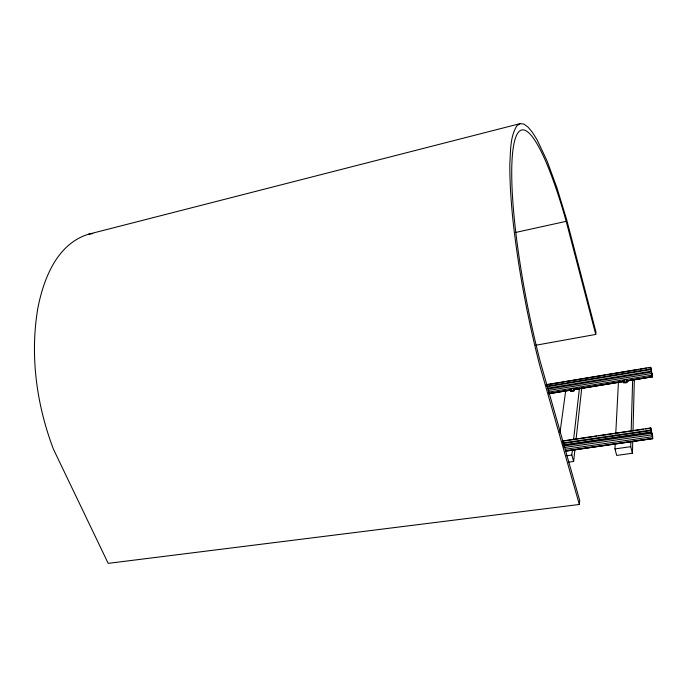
<?xml version="1.0" encoding="UTF-8"?>
<svg xmlns="http://www.w3.org/2000/svg" width="687" height="687" viewBox="0 0 687 687"><rect width="100%" height="100%" fill="white"/><g stroke="black" fill="none" stroke-linecap="round" stroke-linejoin="round"><path stroke-width="1.03" d="M615.243 443.579L614.968 448.92L616.694 455.438L632.426 453.24L632.736 441.569M633.01 430.964L634.333 380.04M632.426 453.24L630.726 446.679L630.881 441.337M631.19 430.655L632.667 379.379M615.741 433.978L618.403 382.762M595.741 334.432L595.964 332.061L566.569 219.359L556.908 187.714L546.964 160.715L537.157 139.95L532.468 132.419L528.002 127.069L523.846 124.081L520.076 123.634L88.795 234.138C57.133 243.653 43.65 278.536 37.854 308.111C29.799 355.385 36.497 404.471 53.406 449.118L108.185 563.366L579.33 504.473L579.716 500.471L540.162 361.319A173.236 28.545 78.8 0 1 513.739 144.897A173.236 28.545 78.8 0 1 566.2 221.334L595.741 334.432L535.594 345.278M568.578 462.153L573.619 461.449L574.907 449.839M576.075 439.285L581.803 387.58M573.619 461.449L571.816 455.034L572.417 449.719M573.636 439.087L579.476 388.061M559.974 432.767L565.753 390.31M563.28 445.27L651.336 432.2L652.298 435.73L652.641 438.692L565.547 451.153M546.938 384.548L650.675 367.27L651.568 371.968L547.977 389.057M651.302 432.475L650.735 427.949L562.713 440.942M652.641 438.692C653.045 434.021 651.585 433.274 650.735 427.949M628.09 380.83L652.427 376.854L651.92 372.989M623.598 381.543L623.118 382.281L623.547 382.865L626.183 382.839L627.386 382.238L627.866 381.508L627.437 380.924M570.657 390.19L570.493 391.513L573.001 391.496L574.203 390.903L574.366 389.589M520.076 123.634L516.779 125.884C509.994 137.031 510.699 150.797 509.84 163.36C509.677 182.115 511.025 200.836 512.871 219.479C518.221 268.462 527.376 316.99 539.527 364.728L579.33 504.473M515.928 232.386L566.2 221.334M546.019 384.892L559.776 382.607M561.889 382.255L564.001 381.903M566.122 381.551L601.039 375.737M603.16 375.385L605.273 375.033M607.385 374.681L638.077 369.572M640.19 369.22L642.311 368.867M644.423 368.515L646.536 368.163M648.657 367.811L650.769 367.459L652.418 376.871M546.912 386.163L650.675 368.945M547.204 386.729L650.778 369.563M547.402 388.224L651.199 371.186M548.157 390.499L651.92 373.436M548.449 392.157L652.246 375.145M548.638 393.471L570.863 389.838M574.04 389.323L623.779 381.191M626.948 380.675L652.349 376.519M548.673 393.711L570.974 389.967M574.074 389.563L623.813 381.431M626.991 380.916L652.384 376.768M548.733 393.788L570.949 390.156M574.126 389.641L623.856 381.517M562.687 441.131L596.668 436.142M598.798 435.824L620.035 432.707M622.156 432.398L643.393 429.281M645.514 428.971L650.829 428.19M562.67 442.926L650.718 430.045M562.756 443.596L650.829 430.74M563.194 445.185L651.302 432.424M563.632 446L651.697 433.222M564.061 447.529L652.092 434.802M565.453 449.212L652.452 436.692M565.453 450.809L652.564 438.315M565.487 451.076L652.607 438.581M566.758 455.747L571.816 455.034M614.968 448.92L630.726 446.679M88.795 234.138L92.788 233.597M627.609 380.495L625.926 381.826L624.457 382.066L622.86 381.268L623.341 380.538L626.012 379.696L627.609 380.495M574.452 389.185L572.735 390.508L571.309 390.74L569.866 389.933L572.992 388.378L574.452 389.185"/></g></svg>
